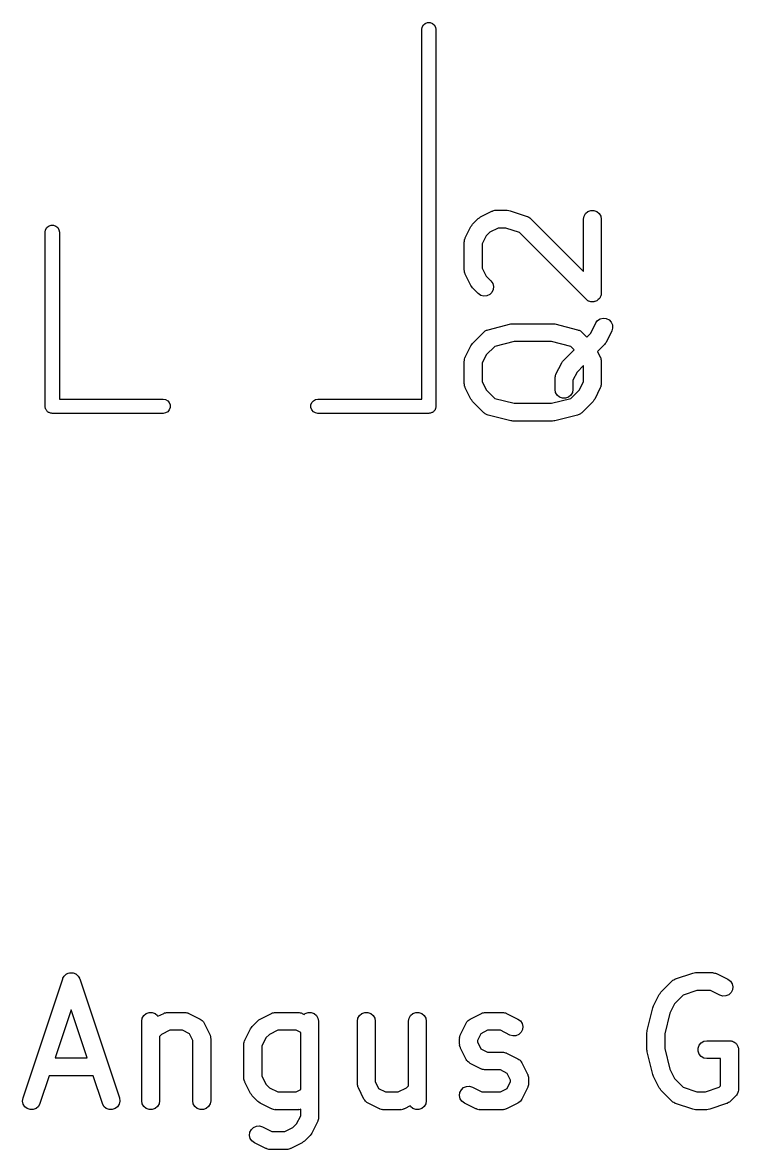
# Model space of a CAD drawing. Extents: x 142.1 to 238.7, y -137.2 to -60.7.
# Drawn here: x 171.83 to 177.84, y -99.7 to -90.24 of the extents above; entities that cross this region are included whole.
import ezdxf

# ---------------------------------------------------------------- set-up
doc = ezdxf.new("R2010")
doc.units = 0
doc.header["$MEASUREMENT"] = 0
doc.layers.add('BLACK', color=7, linetype='CONTINUOUS')

msp = doc.modelspace()

# ---------------------------------------------------------------- linework, layer by layer
at = {"layer": 'Black'}
for p, q in [((175.18, -90.3), (175.184, -90.2795)), ((175.184, -90.2795), (175.194, -90.2614)), ((175.194, -90.2614), (175.21, -90.248)), ((175.21, -90.248), (175.23, -90.2409)), ((175.23, -90.2409), (175.25, -90.2409)), ((175.25, -90.2409), (175.27, -90.248)), ((175.27, -90.248), (175.286, -90.2614)), ((175.286, -90.2614), (175.296, -90.2795)), ((175.296, -90.2795), (175.3, -90.3)), ((175.18, -93.4), (175.18, -90.3)), ((175.3, -90.3), (175.3, -93.46)), ((175.607, -91.9327), (175.655, -91.8851)), ((175.655, -91.8851), (175.664, -91.8782)), ((175.664, -91.8782), (175.674, -91.871)), ((175.674, -91.871), (175.769, -91.8234)), ((175.769, -91.8234), (175.773, -91.8222)), ((175.773, -91.8222), (175.777, -91.82)), ((175.777, -91.82), (175.786, -91.8185)), ((175.786, -91.8185), (175.794, -91.816)), ((175.794, -91.816), (175.799, -91.8162)), ((175.799, -91.8162), (175.803, -91.8155)), ((175.803, -91.8155), (175.898, -91.8155)), ((175.898, -91.8155), (175.91, -91.8176)), ((175.91, -91.8176), (175.922, -91.8193)), ((175.922, -91.8193), (176.065, -91.8669)), ((176.065, -91.8669), (176.068, -91.869)), ((176.068, -91.869), (176.073, -91.8701)), ((176.073, -91.8701), (176.08, -91.8752)), ((176.08, -91.8752), (176.088, -91.8793)), ((176.088, -91.8793), (176.09, -91.8826)), ((176.09, -91.8826), (176.094, -91.8851)), ((176.094, -91.8851), (176.537, -92.3285)), ((176.537, -91.8905), (176.542, -91.8648)), ((176.537, -92.3285), (176.537, -91.8905)), ((176.542, -91.8648), (176.555, -91.8423)), ((176.555, -91.8423), (176.575, -91.8255)), ((176.575, -91.8255), (176.599, -91.8166)), ((176.599, -91.8166), (176.625, -91.8166)), ((176.625, -91.8166), (176.65, -91.8255)), ((176.65, -91.8255), (176.67, -91.8423)), ((176.67, -91.8423), (176.683, -91.8648)), ((176.683, -91.8648), (176.687, -91.8905)), ((176.687, -91.8905), (176.687, -92.5095)), ((172.02, -92), (172.024, -91.9795)), ((172.024, -91.9795), (172.034, -91.9614)), ((172.034, -91.9614), (172.05, -91.948)), ((172.05, -91.948), (172.07, -91.9409)), ((172.07, -91.9409), (172.09, -91.9409)), ((172.09, -91.9409), (172.11, -91.948)), ((172.11, -91.948), (172.126, -91.9614)), ((172.126, -91.9614), (172.136, -91.9795)), ((172.136, -91.9795), (172.14, -92)), ((175.545, -92.0474), (175.593, -91.9522)), ((175.593, -91.9522), (175.6, -91.9425)), ((175.6, -91.9425), (175.607, -91.9327)), ((175.821, -91.9655), (175.752, -91.9997)), ((175.886, -91.9655), (175.821, -91.9655)), ((176, -92.0036), (175.886, -91.9655)), ((172.02, -93.46), (172.02, -92)), ((172.14, -92), (172.14, -93.4)), ((175.537, -92.081), (175.538, -92.0767)), ((175.537, -92.319), (175.537, -92.081)), ((175.538, -92.0724), (175.54, -92.064)), ((175.538, -92.0767), (175.538, -92.0724)), ((175.54, -92.064), (175.542, -92.0553)), ((175.542, -92.0553), (175.544, -92.0516)), ((175.544, -92.0516), (175.545, -92.0474)), ((175.722, -92.0301), (175.687, -92.0987)), ((175.752, -91.9997), (175.722, -92.0301)), ((176.559, -92.5626), (176, -92.0036)), ((175.687, -92.0987), (175.687, -92.3013)), ((175.538, -92.3233), (175.537, -92.319)), ((175.538, -92.3276), (175.538, -92.3233)), ((175.54, -92.336), (175.538, -92.3276)), ((175.542, -92.3447), (175.54, -92.336)), ((175.544, -92.3484), (175.542, -92.3447)), ((175.545, -92.3526), (175.544, -92.3484)), ((175.593, -92.4478), (175.545, -92.3526)), ((175.687, -92.3013), (175.722, -92.3699)), ((175.722, -92.3699), (175.761, -92.4089)), ((175.6, -92.4575), (175.593, -92.4478)), ((175.607, -92.4673), (175.6, -92.4575)), ((175.655, -92.5149), (175.607, -92.4673)), ((175.761, -92.4089), (175.776, -92.4302)), ((175.776, -92.4302), (175.782, -92.4554)), ((175.782, -92.4554), (175.78, -92.4813)), ((175.676, -92.5299), (175.655, -92.5149)), ((175.701, -92.5366), (175.676, -92.5299)), ((175.727, -92.5343), (175.701, -92.5366)), ((175.751, -92.5233), (175.727, -92.5343)), ((175.769, -92.5049), (175.751, -92.5233)), ((175.78, -92.4813), (175.769, -92.5049)), ((176.67, -92.5577), (176.662, -92.564)), ((176.671, -92.5549), (176.67, -92.5577)), ((176.674, -92.5525), (176.671, -92.5549)), ((176.678, -92.5437), (176.674, -92.5525)), ((176.683, -92.5352), (176.678, -92.5437)), ((176.685, -92.5289), (176.683, -92.5319)), ((176.683, -92.5319), (176.683, -92.5352)), ((176.686, -92.5192), (176.685, -92.5289)), ((176.687, -92.5095), (176.686, -92.5192)), ((176.567, -92.5682), (176.559, -92.5626)), ((176.575, -92.5745), (176.567, -92.5682)), ((176.578, -92.5756), (176.575, -92.5745)), ((176.581, -92.5775), (176.578, -92.5756)), ((176.59, -92.58), (176.581, -92.5775)), ((176.599, -92.5834), (176.59, -92.58)), ((176.603, -92.5834), (176.599, -92.5834)), ((176.606, -92.5842), (176.603, -92.5834)), ((176.616, -92.5834), (176.606, -92.5842)), ((176.625, -92.5834), (176.616, -92.5834)), ((176.629, -92.5823), (176.625, -92.5834)), ((176.632, -92.582), (176.629, -92.5823)), ((176.641, -92.5778), (176.632, -92.582)), ((176.65, -92.5745), (176.641, -92.5778)), ((176.652, -92.5724), (176.65, -92.5745)), ((176.655, -92.571), (176.652, -92.5724)), ((176.662, -92.564), (176.655, -92.571)), ((176.641, -92.7617), (176.656, -92.7408)), ((176.656, -92.7408), (176.678, -92.7264)), ((176.678, -92.7264), (176.703, -92.7204)), ((176.703, -92.7204), (176.729, -92.7233)), ((176.729, -92.7233), (176.752, -92.735)), ((176.752, -92.735), (176.77, -92.7539)), ((175.607, -92.9327), (175.702, -92.8374)), ((175.702, -92.8374), (175.708, -92.8333)), ((175.708, -92.8333), (175.713, -92.8283)), ((175.713, -92.8283), (175.719, -92.8259)), ((175.719, -92.8259), (175.724, -92.8225)), ((175.724, -92.8225), (175.73, -92.8206)), ((175.73, -92.8206), (175.737, -92.8177)), ((175.737, -92.8177), (175.928, -92.7701)), ((175.928, -92.7701), (175.937, -92.7694)), ((175.937, -92.7694), (175.946, -92.7679)), ((175.946, -92.7679), (176.279, -92.7679)), ((176.279, -92.7679), (176.288, -92.7694)), ((176.288, -92.7694), (176.297, -92.7701)), ((176.297, -92.7701), (176.488, -92.8177)), ((176.488, -92.8177), (176.494, -92.8206)), ((176.494, -92.8206), (176.501, -92.8225)), ((176.501, -92.8225), (176.506, -92.8259)), ((176.506, -92.8259), (176.512, -92.8283)), ((176.512, -92.8283), (176.517, -92.8333)), ((176.517, -92.8333), (176.523, -92.8374)), ((176.523, -92.8374), (176.565, -92.8796)), ((176.565, -92.8796), (176.598, -92.846)), ((176.598, -92.846), (176.641, -92.7617)), ((176.775, -92.8288), (176.727, -92.924)), ((176.77, -92.7539), (176.781, -92.7778)), ((176.782, -92.8038), (176.775, -92.8288)), ((176.781, -92.7778), (176.782, -92.8038)), ((175.6, -92.9425), (175.607, -92.9327)), ((175.955, -92.9179), (175.794, -92.9582)), ((176.27, -92.9179), (175.955, -92.9179)), ((176.431, -92.9582), (176.27, -92.9179)), ((176.72, -92.9337), (176.713, -92.9435)), ((176.727, -92.924), (176.72, -92.9337)), ((175.545, -93.0474), (175.593, -92.9522)), ((175.593, -92.9522), (175.6, -92.9425)), ((175.722, -93.0301), (175.687, -93.0987)), ((175.794, -92.9582), (175.722, -93.0301)), ((176.369, -93.0755), (176.459, -92.9857)), ((176.459, -92.9857), (176.431, -92.9582)), ((176.713, -92.9435), (176.656, -93.0005)), ((176.656, -93.0005), (176.679, -93.0474)), ((175.537, -93.081), (175.538, -93.0767)), ((175.537, -93.2714), (175.537, -93.081)), ((175.538, -93.0724), (175.54, -93.064)), ((175.538, -93.0767), (175.538, -93.0724)), ((175.54, -93.064), (175.542, -93.0553)), ((175.542, -93.0553), (175.544, -93.0516)), ((175.544, -93.0516), (175.545, -93.0474)), ((175.687, -93.0987), (175.687, -93.2537)), ((176.307, -93.1903), (176.355, -93.095)), ((176.355, -93.095), (176.362, -93.0854)), ((176.362, -93.0854), (176.369, -93.0755)), ((176.537, -93.1192), (176.484, -93.173)), ((176.537, -93.2537), (176.537, -93.1192)), ((176.679, -93.0474), (176.681, -93.0516)), ((176.681, -93.0516), (176.683, -93.0553)), ((176.683, -93.0553), (176.684, -93.064)), ((176.684, -93.064), (176.687, -93.0724)), ((176.687, -93.0724), (176.687, -93.0767)), ((176.687, -93.0767), (176.687, -93.081)), ((176.687, -93.081), (176.687, -93.2714)), ((176.299, -93.2238), (176.3, -93.2196)), ((176.299, -93.319), (176.299, -93.2238)), ((176.3, -93.2152), (176.302, -93.2068)), ((176.3, -93.2196), (176.3, -93.2152)), ((176.302, -93.2068), (176.304, -93.1982)), ((176.304, -93.1982), (176.306, -93.1944)), ((176.306, -93.1944), (176.307, -93.1903)), ((176.484, -93.173), (176.449, -93.2415)), ((175.538, -93.2757), (175.537, -93.2714)), ((175.538, -93.28), (175.538, -93.2757)), ((175.54, -93.2884), (175.538, -93.28)), ((175.542, -93.2971), (175.54, -93.2884)), ((175.544, -93.3008), (175.542, -93.2971)), ((175.545, -93.305), (175.544, -93.3008)), ((175.593, -93.4002), (175.545, -93.305)), ((175.687, -93.2537), (175.722, -93.3222)), ((176.449, -93.2415), (176.449, -93.319)), ((176.503, -93.3222), (176.537, -93.2537)), ((176.679, -93.305), (176.632, -93.4002)), ((176.681, -93.3008), (176.679, -93.305)), ((176.683, -93.2971), (176.681, -93.3008)), ((176.684, -93.2884), (176.683, -93.2971)), ((176.687, -93.28), (176.684, -93.2884)), ((176.687, -93.2714), (176.687, -93.2757)), ((176.687, -93.2757), (176.687, -93.28)), ((172.14, -93.4), (173.01, -93.4)), ((173.01, -93.4), (173.031, -93.4036)), ((173.031, -93.4036), (173.049, -93.414)), ((174.271, -93.414), (174.289, -93.4036)), ((174.289, -93.4036), (174.31, -93.4)), ((174.31, -93.4), (175.18, -93.4)), ((175.6, -93.4099), (175.593, -93.4002)), ((175.607, -93.4197), (175.6, -93.4099)), ((175.722, -93.3222), (175.794, -93.3942)), ((175.794, -93.3942), (175.955, -93.4345)), ((176.27, -93.4345), (176.431, -93.3942)), ((176.304, -93.3447), (176.299, -93.319)), ((176.317, -93.3673), (176.304, -93.3447)), ((176.337, -93.384), (176.317, -93.3673)), ((176.361, -93.3929), (176.337, -93.384)), ((176.387, -93.3929), (176.361, -93.3929)), ((176.412, -93.384), (176.387, -93.3929)), ((176.432, -93.3673), (176.412, -93.384)), ((176.431, -93.3942), (176.503, -93.3222)), ((176.445, -93.3447), (176.432, -93.3673)), ((176.449, -93.319), (176.445, -93.3447)), ((176.625, -93.4099), (176.618, -93.4197)), ((176.632, -93.4002), (176.625, -93.4099)), ((172.021, -93.4652), (172.02, -93.46)), ((172.021, -93.4704), (172.021, -93.4652)), ((172.023, -93.4753), (172.021, -93.4704)), ((172.024, -93.4805), (172.023, -93.4753)), ((172.026, -93.4851), (172.024, -93.4805)), ((172.028, -93.49), (172.026, -93.4851)), ((172.031, -93.494), (172.028, -93.49)), ((172.034, -93.4986), (172.031, -93.494)), ((172.038, -93.5019), (172.034, -93.4986)), ((172.041, -93.506), (172.038, -93.5019)), ((172.046, -93.5086), (172.041, -93.506)), ((173.049, -93.506), (173.031, -93.5164)), ((173.049, -93.414), (173.062, -93.43)), ((173.062, -93.49), (173.049, -93.506)), ((173.062, -93.43), (173.069, -93.4496)), ((173.069, -93.4704), (173.062, -93.49)), ((173.069, -93.4496), (173.069, -93.4704)), ((174.251, -93.4496), (174.258, -93.43)), ((174.251, -93.4704), (174.251, -93.4496)), ((174.258, -93.49), (174.251, -93.4704)), ((174.258, -93.43), (174.271, -93.414)), ((174.271, -93.506), (174.258, -93.49)), ((174.289, -93.5164), (174.271, -93.506)), ((175.279, -93.506), (175.274, -93.5086)), ((175.282, -93.5019), (175.279, -93.506)), ((175.286, -93.4986), (175.282, -93.5019)), ((175.289, -93.494), (175.286, -93.4986)), ((175.292, -93.49), (175.289, -93.494)), ((175.294, -93.4851), (175.292, -93.49)), ((175.296, -93.4805), (175.294, -93.4851)), ((175.297, -93.4753), (175.296, -93.4805)), ((175.299, -93.4704), (175.297, -93.4753)), ((175.3, -93.46), (175.299, -93.4652)), ((175.299, -93.4652), (175.299, -93.4704)), ((175.702, -93.5149), (175.607, -93.4197)), ((175.955, -93.4345), (176.27, -93.4345)), ((176.618, -93.4197), (176.523, -93.5149)), ((172.05, -93.512), (172.046, -93.5086)), ((172.055, -93.5138), (172.05, -93.512)), ((172.059, -93.5164), (172.055, -93.5138)), ((172.065, -93.5173), (172.059, -93.5164)), ((172.07, -93.5191), (172.065, -93.5173)), ((172.075, -93.5191), (172.07, -93.5191)), ((172.08, -93.52), (172.075, -93.5191)), ((173.01, -93.52), (172.08, -93.52)), ((173.031, -93.5164), (173.01, -93.52)), ((174.31, -93.52), (174.289, -93.5164)), ((175.24, -93.52), (174.31, -93.52)), ((175.245, -93.5191), (175.24, -93.52)), ((175.25, -93.5191), (175.245, -93.5191)), ((175.255, -93.5173), (175.25, -93.5191)), ((175.261, -93.5164), (175.255, -93.5173)), ((175.265, -93.5138), (175.261, -93.5164)), ((175.27, -93.512), (175.265, -93.5138)), ((175.274, -93.5086), (175.27, -93.512)), ((175.708, -93.5191), (175.702, -93.5149)), ((175.713, -93.5241), (175.708, -93.5191)), ((175.719, -93.5265), (175.713, -93.5241)), ((175.724, -93.5299), (175.719, -93.5265)), ((175.73, -93.5317), (175.724, -93.5299)), ((175.737, -93.5347), (175.73, -93.5317)), ((175.928, -93.5823), (175.737, -93.5347)), ((175.937, -93.5829), (175.928, -93.5823)), ((175.946, -93.5845), (175.937, -93.5829)), ((176.279, -93.5845), (175.946, -93.5845)), ((176.288, -93.5829), (176.279, -93.5845)), ((176.297, -93.5823), (176.288, -93.5829)), ((176.488, -93.5347), (176.297, -93.5823)), ((176.494, -93.5317), (176.488, -93.5347)), ((176.501, -93.5299), (176.494, -93.5317)), ((176.506, -93.5265), (176.501, -93.5299)), ((176.512, -93.5241), (176.506, -93.5265)), ((176.517, -93.5191), (176.512, -93.5241)), ((176.523, -93.5149), (176.517, -93.5191)), ((172.183, -98.2376), (172.192, -98.2308)), ((172.192, -98.2308), (172.2, -98.2235)), ((172.2, -98.2235), (172.202, -98.2227)), ((172.202, -98.2227), (172.204, -98.2214)), ((172.204, -98.2214), (172.214, -98.2179)), ((172.214, -98.2179), (172.224, -98.2139)), ((172.224, -98.2139), (172.227, -98.2138)), ((172.227, -98.2138), (172.229, -98.2132)), ((172.229, -98.2132), (172.24, -98.2135)), ((172.24, -98.2135), (172.251, -98.2132)), ((172.251, -98.2132), (172.252, -98.2138)), ((172.252, -98.2138), (172.255, -98.2139)), ((172.255, -98.2139), (172.265, -98.2179)), ((172.265, -98.2179), (172.275, -98.2214)), ((172.275, -98.2214), (172.277, -98.2227)), ((172.277, -98.2227), (172.279, -98.2235)), ((172.279, -98.2235), (172.287, -98.2308)), ((172.287, -98.2308), (172.296, -98.2376)), ((177.311, -98.2638), (177.454, -98.2162)), ((177.454, -98.2162), (177.466, -98.2145)), ((177.466, -98.2145), (177.478, -98.2124)), ((177.478, -98.2124), (177.62, -98.2124)), ((177.62, -98.2124), (177.625, -98.2131)), ((177.625, -98.2131), (177.629, -98.2129)), ((177.629, -98.2129), (177.637, -98.2154)), ((177.637, -98.2154), (177.646, -98.2169)), ((177.646, -98.2169), (177.65, -98.2191)), ((177.65, -98.2191), (177.654, -98.2203)), ((177.654, -98.2203), (177.749, -98.2679)), ((171.835, -99.2637), (172.168, -98.2637)), ((172.168, -98.2637), (172.169, -98.2618)), ((172.169, -98.2618), (172.17, -98.2598)), ((172.17, -98.2598), (172.176, -98.2504)), ((172.176, -98.2504), (172.181, -98.2408)), ((172.181, -98.2408), (172.182, -98.2394)), ((172.182, -98.2394), (172.183, -98.2376)), ((172.296, -98.2376), (172.297, -98.2394)), ((172.297, -98.2394), (172.298, -98.2408)), ((172.298, -98.2408), (172.304, -98.2504)), ((172.304, -98.2504), (172.309, -98.2598)), ((172.309, -98.2598), (172.31, -98.2618)), ((172.31, -98.2618), (172.311, -98.2637)), ((172.311, -98.2637), (172.644, -99.2637)), ((177.186, -98.3772), (177.282, -98.282)), ((177.282, -98.282), (177.285, -98.2795)), ((177.285, -98.2795), (177.288, -98.2763)), ((177.288, -98.2763), (177.296, -98.2721)), ((177.296, -98.2721), (177.303, -98.267)), ((177.303, -98.267), (177.307, -98.2659)), ((177.307, -98.2659), (177.311, -98.2638)), ((177.749, -98.2679), (177.77, -98.2834)), ((177.77, -98.2834), (177.785, -98.3052)), ((177.785, -98.3052), (177.791, -98.3305)), ((177.125, -98.4919), (177.172, -98.3967)), ((177.172, -98.3967), (177.18, -98.387)), ((177.18, -98.387), (177.186, -98.3772)), ((177.375, -98.4006), (177.301, -98.4747)), ((177.49, -98.3624), (177.375, -98.4006)), ((177.603, -98.3624), (177.49, -98.3624)), ((177.682, -98.4021), (177.603, -98.3624)), ((177.707, -98.4095), (177.682, -98.4021)), ((177.733, -98.4079), (177.707, -98.4095)), ((177.757, -98.3976), (177.733, -98.4079)), ((177.776, -98.3797), (177.757, -98.3976)), ((177.788, -98.3564), (177.776, -98.3797)), ((177.791, -98.3305), (177.788, -98.3564)), ((177.072, -98.6978), (177.119, -98.5073)), ((177.119, -98.5073), (177.122, -98.4998)), ((177.122, -98.4998), (177.125, -98.4919)), ((177.301, -98.4747), (177.263, -98.5517)), ((172.24, -98.5246), (172.105, -98.9267)), ((172.374, -98.9267), (172.24, -98.5246)), ((172.831, -98.6207), (172.836, -98.5951)), ((172.836, -98.5951), (172.849, -98.5725)), ((172.849, -98.5725), (172.869, -98.5558)), ((172.869, -98.5558), (172.893, -98.5469)), ((172.893, -98.5469), (172.919, -98.5469)), ((172.919, -98.5469), (172.944, -98.5558)), ((172.944, -98.5558), (172.964, -98.5725)), ((172.964, -98.5725), (172.967, -98.578)), ((172.967, -98.578), (173.016, -98.5536)), ((173.016, -98.5536), (173.02, -98.5524)), ((173.02, -98.5524), (173.023, -98.5502)), ((173.023, -98.5502), (173.032, -98.5487)), ((173.032, -98.5487), (173.04, -98.5462)), ((173.04, -98.5462), (173.045, -98.5465)), ((173.045, -98.5465), (173.049, -98.5457)), ((173.049, -98.5457), (173.192, -98.5457)), ((173.192, -98.5457), (173.196, -98.5465)), ((173.196, -98.5465), (173.2, -98.5462)), ((173.2, -98.5462), (173.209, -98.5487)), ((173.209, -98.5487), (173.218, -98.5502)), ((173.218, -98.5502), (173.221, -98.5524)), ((173.221, -98.5524), (173.225, -98.5536)), ((173.225, -98.5536), (173.321, -98.6013)), ((173.321, -98.6013), (173.33, -98.6078)), ((173.33, -98.6078), (173.339, -98.6139)), ((173.806, -98.6153), (173.815, -98.6084)), ((173.815, -98.6084), (173.825, -98.6013)), ((173.825, -98.6013), (173.92, -98.5536)), ((173.92, -98.5536), (173.924, -98.5524)), ((173.924, -98.5524), (173.928, -98.5502)), ((173.928, -98.5502), (173.937, -98.5487)), ((173.937, -98.5487), (173.945, -98.5462)), ((173.945, -98.5462), (173.95, -98.5465)), ((173.95, -98.5465), (173.954, -98.5457)), ((173.954, -98.5457), (174.144, -98.5457)), ((174.144, -98.5457), (174.149, -98.5465)), ((174.149, -98.5465), (174.153, -98.5462)), ((174.153, -98.5462), (174.161, -98.5487)), ((174.161, -98.5487), (174.17, -98.5502)), ((174.17, -98.5502), (174.174, -98.5524)), ((174.174, -98.5524), (174.178, -98.5536)), ((174.178, -98.5536), (174.195, -98.562)), ((174.195, -98.562), (174.202, -98.5558)), ((174.202, -98.5558), (174.227, -98.5469)), ((174.227, -98.5469), (174.253, -98.5469)), ((174.253, -98.5469), (174.277, -98.5558)), ((174.277, -98.5558), (174.297, -98.5725)), ((174.297, -98.5725), (174.31, -98.5951)), ((174.31, -98.5951), (174.315, -98.6207)), ((174.641, -98.6207), (174.645, -98.5951)), ((174.645, -98.5951), (174.658, -98.5725)), ((174.658, -98.5725), (174.678, -98.5558)), ((174.678, -98.5558), (174.703, -98.5469)), ((174.703, -98.5469), (174.729, -98.5469)), ((174.729, -98.5469), (174.753, -98.5558)), ((174.753, -98.5558), (174.773, -98.5725)), ((174.773, -98.5725), (174.786, -98.5951)), ((174.786, -98.5951), (174.791, -98.6207)), ((175.069, -98.6207), (175.074, -98.5951)), ((175.074, -98.5951), (175.087, -98.5725)), ((175.087, -98.5725), (175.107, -98.5558)), ((175.107, -98.5558), (175.131, -98.5469)), ((175.131, -98.5469), (175.157, -98.5469)), ((175.157, -98.5469), (175.182, -98.5558)), ((175.182, -98.5558), (175.202, -98.5725)), ((175.202, -98.5725), (175.215, -98.5951)), ((175.215, -98.5951), (175.219, -98.6207)), ((175.569, -98.6139), (175.578, -98.6078)), ((175.578, -98.6078), (175.587, -98.6013)), ((175.587, -98.6013), (175.682, -98.5536)), ((175.682, -98.5536), (175.686, -98.5524)), ((175.686, -98.5524), (175.69, -98.5502)), ((175.69, -98.5502), (175.699, -98.5487)), ((175.699, -98.5487), (175.707, -98.5462)), ((175.707, -98.5462), (175.711, -98.5465)), ((175.711, -98.5465), (175.716, -98.5457)), ((175.716, -98.5457), (175.859, -98.5457)), ((175.859, -98.5457), (175.863, -98.5465)), ((175.863, -98.5465), (175.867, -98.5462)), ((175.867, -98.5462), (175.876, -98.5487)), ((175.876, -98.5487), (175.884, -98.5502)), ((175.884, -98.5502), (175.888, -98.5524)), ((175.888, -98.5524), (175.892, -98.5536)), ((175.892, -98.5536), (175.987, -98.6013)), ((175.987, -98.6013), (176.008, -98.6168)), ((177.263, -98.5517), (177.219, -98.7252)), ((172.831, -99.2874), (172.831, -98.6207)), ((173.067, -98.6957), (172.998, -98.73)), ((173.174, -98.6957), (173.067, -98.6957)), ((173.231, -98.7242), (173.174, -98.6957)), ((173.339, -98.6139), (173.34, -98.6155)), ((173.34, -98.6155), (173.342, -98.6168)), ((173.342, -98.6168), (173.348, -98.626)), ((173.348, -98.626), (173.354, -98.6348)), ((173.354, -98.6348), (173.402, -98.73)), ((173.696, -98.7776), (173.744, -98.6824)), ((173.744, -98.6824), (173.751, -98.6728)), ((173.751, -98.6728), (173.758, -98.6629)), ((173.758, -98.6629), (173.806, -98.6153)), ((173.972, -98.6957), (173.903, -98.73)), ((174.127, -98.6957), (173.972, -98.6957)), ((174.165, -98.7147), (174.127, -98.6957)), ((174.315, -98.6207), (174.315, -99.4302)), ((174.641, -99.1445), (174.641, -98.6207)), ((174.791, -98.6207), (174.791, -99.1268)), ((175.069, -99.1611), (175.069, -98.6207)), ((175.219, -98.6207), (175.219, -99.2874)), ((175.506, -98.73), (175.553, -98.6348)), ((175.553, -98.6348), (175.56, -98.626)), ((175.56, -98.626), (175.566, -98.6168)), ((175.566, -98.6168), (175.568, -98.6155)), ((175.568, -98.6155), (175.569, -98.6139)), ((175.733, -98.6957), (175.676, -98.7242)), ((175.841, -98.6957), (175.733, -98.6957)), ((175.92, -98.7354), (175.841, -98.6957)), ((176.008, -98.6168), (176.023, -98.6385)), ((176.026, -98.6897), (176.014, -98.713)), ((176.023, -98.6385), (176.029, -98.6638)), ((176.029, -98.6638), (176.026, -98.6897)), ((177.069, -98.716), (177.071, -98.7069)), ((177.071, -98.7069), (177.072, -98.6978)), ((172.998, -98.73), (172.981, -98.747)), ((172.981, -98.747), (172.981, -99.2874)), ((173.26, -98.7813), (173.231, -98.7242)), ((173.26, -99.2874), (173.26, -98.7813)), ((173.402, -98.73), (173.403, -98.7342)), ((173.403, -98.7342), (173.405, -98.7379)), ((173.405, -98.7379), (173.407, -98.7466)), ((173.407, -98.7466), (173.409, -98.755)), ((173.409, -98.755), (173.409, -98.7593)), ((173.409, -98.7593), (173.41, -98.7636)), ((173.41, -98.7636), (173.41, -99.2874)), ((173.689, -98.8026), (173.691, -98.7942)), ((173.689, -98.8069), (173.689, -98.8026)), ((173.691, -98.7942), (173.693, -98.7855)), ((173.693, -98.7855), (173.695, -98.7818)), ((173.695, -98.7818), (173.696, -98.7776)), ((173.873, -98.7604), (173.838, -98.8289)), ((173.903, -98.73), (173.873, -98.7604)), ((174.165, -99.1934), (174.165, -98.7147)), ((175.498, -98.755), (175.501, -98.7466)), ((175.499, -98.7593), (175.498, -98.755)), ((175.498, -98.7636), (175.499, -98.7593)), ((175.498, -98.8112), (175.498, -98.7636)), ((175.501, -98.7466), (175.502, -98.7379)), ((175.502, -98.7379), (175.505, -98.7342)), ((175.505, -98.7342), (175.506, -98.73)), ((175.676, -98.7242), (175.648, -98.7813)), ((175.648, -98.7813), (175.648, -98.7935)), ((175.648, -98.7935), (175.676, -98.8505)), ((175.945, -98.7428), (175.92, -98.7354)), ((175.971, -98.7413), (175.945, -98.7428)), ((175.995, -98.7309), (175.971, -98.7413)), ((176.014, -98.713), (175.995, -98.7309)), ((177.069, -98.8588), (177.069, -98.716)), ((177.219, -98.7252), (177.219, -98.8496)), ((177.508, -98.8213), (177.525, -98.8014)), ((177.525, -98.8014), (177.547, -98.7883)), ((177.547, -98.7883), (177.573, -98.7838)), ((177.573, -98.7838), (177.763, -98.7838)), ((177.763, -98.7838), (177.77, -98.7849)), ((177.77, -98.7849), (177.776, -98.7849)), ((177.776, -98.7849), (177.783, -98.7872)), ((177.783, -98.7872), (177.789, -98.7883)), ((177.789, -98.7883), (177.795, -98.7916)), ((177.795, -98.7916), (177.801, -98.7939)), ((177.801, -98.7939), (177.806, -98.7981)), ((177.806, -98.7981), (177.812, -98.8014)), ((177.812, -98.8014), (177.816, -98.8064)), ((173.688, -98.8112), (173.689, -98.8069)), ((173.688, -99.0969), (173.688, -98.8112)), ((173.838, -98.8289), (173.838, -99.0792)), ((175.499, -98.8154), (175.498, -98.8112)), ((175.498, -98.8198), (175.499, -98.8154)), ((175.501, -98.8282), (175.498, -98.8198)), ((175.502, -98.8368), (175.501, -98.8282)), ((175.505, -98.8406), (175.502, -98.8368)), ((175.506, -98.8447), (175.505, -98.8406)), ((175.553, -98.94), (175.506, -98.8447)), ((175.676, -98.8505), (175.733, -98.879)), ((175.733, -98.879), (175.859, -98.879)), ((175.859, -98.879), (175.863, -98.8798)), ((175.863, -98.8798), (175.867, -98.8795)), ((175.867, -98.8795), (175.876, -98.882)), ((175.876, -98.882), (175.884, -98.8836)), ((175.884, -98.8836), (175.888, -98.8857)), ((175.888, -98.8857), (175.892, -98.887)), ((175.892, -98.887), (175.987, -98.9346)), ((177.071, -98.8678), (177.069, -98.8588)), ((177.072, -98.877), (177.071, -98.8678)), ((177.119, -99.0675), (177.072, -98.877)), ((177.219, -98.8496), (177.263, -99.0231)), ((177.499, -98.8458), (177.508, -98.8213)), ((177.499, -98.8718), (177.499, -98.8458)), ((177.508, -98.8963), (177.499, -98.8718)), ((177.525, -98.9163), (177.508, -98.8963)), ((177.816, -98.8064), (177.821, -98.8106)), ((177.821, -98.8106), (177.824, -98.8163)), ((177.824, -98.8163), (177.828, -98.8213)), ((177.828, -98.8213), (177.831, -98.8275)), ((177.831, -98.8275), (177.834, -98.8332)), ((177.834, -98.8332), (177.835, -98.8396)), ((177.835, -98.8396), (177.837, -98.8458)), ((177.837, -98.8458), (177.837, -98.8524)), ((177.837, -98.8524), (177.838, -98.8588)), ((177.838, -98.8588), (177.838, -99.1921)), ((172.105, -98.9267), (172.374, -98.9267)), ((175.56, -98.9488), (175.553, -98.94)), ((175.566, -98.958), (175.56, -98.9488)), ((175.568, -98.9592), (175.566, -98.958)), ((175.569, -98.9609), (175.568, -98.9592)), ((175.578, -98.967), (175.569, -98.9609)), ((175.587, -98.9735), (175.578, -98.967)), ((175.682, -99.0211), (175.587, -98.9735)), ((175.987, -98.9346), (175.996, -98.9411)), ((175.996, -98.9411), (176.005, -98.9472)), ((176.005, -98.9472), (176.007, -98.9489)), ((176.007, -98.9489), (176.008, -98.9501)), ((176.008, -98.9501), (176.014, -98.9593)), ((176.014, -98.9593), (176.021, -98.9681)), ((176.021, -98.9681), (176.069, -99.0634)), ((177.547, -98.9293), (177.525, -98.9163)), ((177.573, -98.9338), (177.547, -98.9293)), ((177.688, -98.9338), (177.573, -98.9338)), ((177.688, -99.1611), (177.688, -98.9338)), ((172.055, -99.0767), (171.977, -99.3111)), ((172.424, -99.0767), (172.055, -99.0767)), ((172.502, -99.3111), (172.424, -99.0767)), ((173.838, -99.0792), (173.873, -99.1477)), ((175.686, -99.0224), (175.682, -99.0211)), ((175.69, -99.0245), (175.686, -99.0224)), ((175.699, -99.0261), (175.69, -99.0245)), ((175.707, -99.0286), (175.699, -99.0261)), ((175.711, -99.0283), (175.707, -99.0286)), ((175.716, -99.029), (175.711, -99.0283)), ((175.841, -99.029), (175.716, -99.029)), ((175.898, -99.0576), (175.841, -99.029)), ((175.926, -99.1146), (175.898, -99.0576)), ((176.069, -99.0634), (176.07, -99.0675)), ((176.07, -99.0675), (176.072, -99.0713)), ((176.072, -99.0713), (176.073, -99.0799)), ((176.073, -99.0799), (176.076, -99.0883)), ((177.122, -99.075), (177.119, -99.0675)), ((177.125, -99.0828), (177.122, -99.075)), ((177.172, -99.1781), (177.125, -99.0828)), ((177.263, -99.0231), (177.301, -99.1001)), ((173.689, -99.1012), (173.688, -99.0969)), ((173.689, -99.1055), (173.689, -99.1012)), ((173.691, -99.1139), (173.689, -99.1055)), ((173.693, -99.1226), (173.691, -99.1139)), ((173.695, -99.1263), (173.693, -99.1226)), ((173.696, -99.1304), (173.695, -99.1263)), ((173.744, -99.2257), (173.696, -99.1304)), ((173.873, -99.1477), (173.903, -99.1781)), ((173.903, -99.1781), (173.972, -99.2124)), ((174.641, -99.1488), (174.641, -99.1445)), ((174.641, -99.1531), (174.641, -99.1488)), ((174.644, -99.1615), (174.641, -99.1531)), ((174.645, -99.1702), (174.644, -99.1615)), ((174.647, -99.1739), (174.645, -99.1702)), ((174.649, -99.1781), (174.647, -99.1739)), ((174.696, -99.2733), (174.649, -99.1781)), ((174.791, -99.1268), (174.819, -99.1839)), ((174.984, -99.2124), (175.052, -99.1781)), ((175.052, -99.1781), (175.069, -99.1611)), ((175.513, -99.1951), (175.532, -99.1772)), ((175.532, -99.1772), (175.555, -99.1668)), ((175.555, -99.1668), (175.581, -99.1653)), ((175.581, -99.1653), (175.606, -99.1727)), ((175.606, -99.1727), (175.686, -99.2124)), ((175.898, -99.1839), (175.926, -99.1268)), ((175.926, -99.1268), (175.926, -99.1146)), ((176.069, -99.1781), (176.021, -99.2733)), ((176.07, -99.1739), (176.069, -99.1781)), ((176.072, -99.1702), (176.07, -99.1739)), ((176.073, -99.1615), (176.072, -99.1702)), ((176.076, -99.1531), (176.073, -99.1615)), ((176.076, -99.0883), (176.076, -99.0926)), ((176.076, -99.0926), (176.076, -99.0969)), ((176.076, -99.0969), (176.076, -99.1445)), ((176.076, -99.1445), (176.076, -99.1488)), ((176.076, -99.1488), (176.076, -99.1531)), ((177.18, -99.1877), (177.172, -99.1781)), ((177.301, -99.1001), (177.375, -99.1742)), ((177.375, -99.1742), (177.49, -99.2124)), ((177.561, -99.2124), (177.675, -99.1742)), ((177.675, -99.1742), (177.688, -99.1611)), ((171.831, -99.2894), (171.835, -99.2637)), ((172.644, -99.2637), (172.648, -99.2894)), ((173.751, -99.2353), (173.744, -99.2257)), ((173.758, -99.2452), (173.751, -99.2353)), ((173.806, -99.2928), (173.758, -99.2452)), ((173.972, -99.2124), (174.127, -99.2124)), ((174.127, -99.2124), (174.165, -99.1934)), ((174.703, -99.2821), (174.696, -99.2733)), ((174.819, -99.1839), (174.876, -99.2124)), ((174.876, -99.2124), (174.984, -99.2124)), ((175.498, -99.2443), (175.501, -99.2184)), ((175.504, -99.2696), (175.498, -99.2443)), ((175.501, -99.2184), (175.513, -99.1951)), ((175.518, -99.2913), (175.504, -99.2696)), ((175.686, -99.2124), (175.841, -99.2124)), ((175.841, -99.2124), (175.898, -99.1839)), ((176.021, -99.2733), (176.014, -99.2821)), ((177.186, -99.1976), (177.18, -99.1877)), ((177.282, -99.2928), (177.186, -99.1976)), ((177.49, -99.2124), (177.561, -99.2124)), ((177.816, -99.2452), (177.769, -99.2928)), ((177.818, -99.2425), (177.816, -99.2452)), ((177.821, -99.2404), (177.818, -99.2425)), ((177.826, -99.2319), (177.821, -99.2404)), ((177.831, -99.2238), (177.826, -99.2319)), ((177.832, -99.2207), (177.831, -99.2238)), ((177.834, -99.2178), (177.832, -99.2207)), ((177.836, -99.2081), (177.834, -99.2178)), ((177.838, -99.1987), (177.836, -99.2081)), ((177.838, -99.1921), (177.838, -99.1954)), ((177.838, -99.1954), (177.838, -99.1987)), ((171.836, -99.3149), (171.831, -99.2894)), ((171.85, -99.3371), (171.836, -99.3149)), ((171.87, -99.3533), (171.85, -99.3371)), ((171.895, -99.3616), (171.87, -99.3533)), ((171.921, -99.3609), (171.895, -99.3616)), ((171.945, -99.3513), (171.921, -99.3609)), ((171.965, -99.334), (171.945, -99.3513)), ((171.977, -99.3111), (171.965, -99.334)), ((172.514, -99.334), (172.502, -99.3111)), ((172.534, -99.3513), (172.514, -99.334)), ((172.558, -99.3609), (172.534, -99.3513)), ((172.584, -99.3616), (172.558, -99.3609)), ((172.609, -99.3533), (172.584, -99.3616)), ((172.629, -99.3371), (172.609, -99.3533)), ((172.643, -99.3149), (172.629, -99.3371)), ((172.648, -99.2894), (172.643, -99.3149)), ((172.836, -99.313), (172.831, -99.2874)), ((172.849, -99.3356), (172.836, -99.313)), ((172.869, -99.3523), (172.849, -99.3356)), ((172.893, -99.3612), (172.869, -99.3523)), ((172.919, -99.3612), (172.893, -99.3612)), ((172.944, -99.3523), (172.919, -99.3612)), ((172.964, -99.3356), (172.944, -99.3523)), ((172.977, -99.313), (172.964, -99.3356)), ((172.981, -99.2874), (172.977, -99.313)), ((173.264, -99.313), (173.26, -99.2874)), ((173.277, -99.3356), (173.264, -99.313)), ((173.297, -99.3523), (173.277, -99.3356)), ((173.322, -99.3612), (173.297, -99.3523)), ((173.348, -99.3612), (173.322, -99.3612)), ((173.372, -99.3523), (173.348, -99.3612)), ((173.392, -99.3356), (173.372, -99.3523)), ((173.405, -99.313), (173.392, -99.3356)), ((173.41, -99.2874), (173.405, -99.313)), ((173.815, -99.2997), (173.806, -99.2928)), ((173.825, -99.3068), (173.815, -99.2997)), ((173.92, -99.3545), (173.825, -99.3068)), ((173.924, -99.3557), (173.92, -99.3545)), ((173.928, -99.3579), (173.924, -99.3557)), ((173.937, -99.3594), (173.928, -99.3579)), ((173.945, -99.3619), (173.937, -99.3594)), ((173.95, -99.3616), (173.945, -99.3619)), ((173.954, -99.3624), (173.95, -99.3616)), ((174.144, -99.3624), (173.954, -99.3624)), ((174.149, -99.3616), (174.144, -99.3624)), ((174.153, -99.3619), (174.149, -99.3616)), ((174.161, -99.3594), (174.153, -99.3619)), ((174.165, -99.3588), (174.161, -99.3594)), ((174.165, -99.4125), (174.165, -99.3588)), ((174.709, -99.2913), (174.703, -99.2821)), ((174.711, -99.2926), (174.709, -99.2913)), ((174.712, -99.2942), (174.711, -99.2926)), ((174.721, -99.3003), (174.712, -99.2942)), ((174.73, -99.3068), (174.721, -99.3003)), ((174.825, -99.3545), (174.73, -99.3068)), ((174.829, -99.3557), (174.825, -99.3545)), ((174.833, -99.3579), (174.829, -99.3557)), ((174.842, -99.3594), (174.833, -99.3579)), ((174.85, -99.3619), (174.842, -99.3594)), ((174.854, -99.3616), (174.85, -99.3619)), ((174.859, -99.3624), (174.854, -99.3616)), ((175.001, -99.3624), (174.859, -99.3624)), ((175.006, -99.3616), (175.001, -99.3624)), ((175.01, -99.3619), (175.006, -99.3616)), ((175.018, -99.3594), (175.01, -99.3619)), ((175.027, -99.3579), (175.018, -99.3594)), ((175.031, -99.3557), (175.027, -99.3579)), ((175.035, -99.3545), (175.031, -99.3557)), ((175.084, -99.3301), (175.035, -99.3545)), ((175.087, -99.3356), (175.084, -99.3301)), ((175.107, -99.3523), (175.087, -99.3356)), ((175.131, -99.3612), (175.107, -99.3523)), ((175.157, -99.3612), (175.131, -99.3612)), ((175.182, -99.3523), (175.157, -99.3612)), ((175.202, -99.3356), (175.182, -99.3523)), ((175.215, -99.313), (175.202, -99.3356)), ((175.219, -99.2874), (175.215, -99.313)), ((175.539, -99.3068), (175.518, -99.2913)), ((175.635, -99.3545), (175.539, -99.3068)), ((175.639, -99.3557), (175.635, -99.3545)), ((175.642, -99.3579), (175.639, -99.3557)), ((175.651, -99.3594), (175.642, -99.3579)), ((175.66, -99.3619), (175.651, -99.3594)), ((175.664, -99.3616), (175.66, -99.3619)), ((175.668, -99.3624), (175.664, -99.3616)), ((175.859, -99.3624), (175.668, -99.3624)), ((175.863, -99.3616), (175.859, -99.3624)), ((175.867, -99.3619), (175.863, -99.3616)), ((175.876, -99.3594), (175.867, -99.3619)), ((175.884, -99.3579), (175.876, -99.3594)), ((175.888, -99.3557), (175.884, -99.3579)), ((175.892, -99.3545), (175.888, -99.3557)), ((175.987, -99.3068), (175.892, -99.3545)), ((175.996, -99.3003), (175.987, -99.3068)), ((176.005, -99.2942), (175.996, -99.3003)), ((176.007, -99.2926), (176.005, -99.2942)), ((176.008, -99.2913), (176.007, -99.2926)), ((176.014, -99.2821), (176.008, -99.2913)), ((177.285, -99.2953), (177.282, -99.2928)), ((177.288, -99.2985), (177.285, -99.2953)), ((177.296, -99.3027), (177.288, -99.2985)), ((177.303, -99.3077), (177.296, -99.3027)), ((177.307, -99.3089), (177.303, -99.3077)), ((177.311, -99.3109), (177.307, -99.3089)), ((177.454, -99.3585), (177.311, -99.3109)), ((177.466, -99.3603), (177.454, -99.3585)), ((177.478, -99.3624), (177.466, -99.3603)), ((177.573, -99.3624), (177.478, -99.3624)), ((177.585, -99.3603), (177.573, -99.3624)), ((177.597, -99.3585), (177.585, -99.3603)), ((177.739, -99.3109), (177.597, -99.3585)), ((177.743, -99.3089), (177.739, -99.3109)), ((177.747, -99.3077), (177.743, -99.3089)), ((177.755, -99.3027), (177.747, -99.3077)), ((177.762, -99.2985), (177.755, -99.3027)), ((177.765, -99.2953), (177.762, -99.2985)), ((177.769, -99.2928), (177.765, -99.2953)), ((174.13, -99.481), (174.165, -99.4125)), ((174.307, -99.4638), (174.259, -99.559)), ((174.308, -99.4596), (174.307, -99.4638)), ((174.31, -99.4559), (174.308, -99.4596)), ((174.312, -99.4472), (174.31, -99.4559)), ((174.314, -99.4388), (174.312, -99.4472)), ((174.315, -99.4302), (174.314, -99.4345)), ((174.314, -99.4345), (174.314, -99.4388)), ((173.736, -99.5776), (173.739, -99.5517)), ((173.739, -99.5517), (173.751, -99.5284)), ((173.751, -99.5284), (173.77, -99.5105)), ((173.77, -99.5105), (173.794, -99.5001)), ((173.794, -99.5001), (173.82, -99.4986)), ((173.82, -99.4986), (173.844, -99.506)), ((173.844, -99.506), (173.924, -99.5457)), ((173.924, -99.5457), (174.031, -99.5457)), ((174.031, -99.5457), (174.1, -99.5115)), ((174.1, -99.5115), (174.13, -99.481)), ((174.259, -99.559), (174.252, -99.5687)), ((173.742, -99.6029), (173.736, -99.5776)), ((173.756, -99.6247), (173.742, -99.6029)), ((173.777, -99.6402), (173.756, -99.6247)), ((173.873, -99.6878), (173.777, -99.6402)), ((174.178, -99.6402), (174.083, -99.6878)), ((174.187, -99.633), (174.178, -99.6402)), ((174.197, -99.6261), (174.187, -99.633)), ((174.245, -99.5785), (174.197, -99.6261)), ((174.252, -99.5687), (174.245, -99.5785)), ((173.877, -99.689), (173.873, -99.6878)), ((173.881, -99.6912), (173.877, -99.689)), ((173.889, -99.6927), (173.881, -99.6912)), ((173.898, -99.6952), (173.889, -99.6927)), ((173.902, -99.695), (173.898, -99.6952)), ((173.906, -99.6957), (173.902, -99.695)), ((174.049, -99.6957), (173.906, -99.6957)), ((174.053, -99.695), (174.049, -99.6957)), ((174.058, -99.6952), (174.053, -99.695)), ((174.066, -99.6927), (174.058, -99.6952)), ((174.075, -99.6912), (174.066, -99.6927)), ((174.078, -99.689), (174.075, -99.6912)), ((174.083, -99.6878), (174.078, -99.689))]:
    msp.add_line(p, q, dxfattribs=at)

doc.saveas('drawing.dxf')
